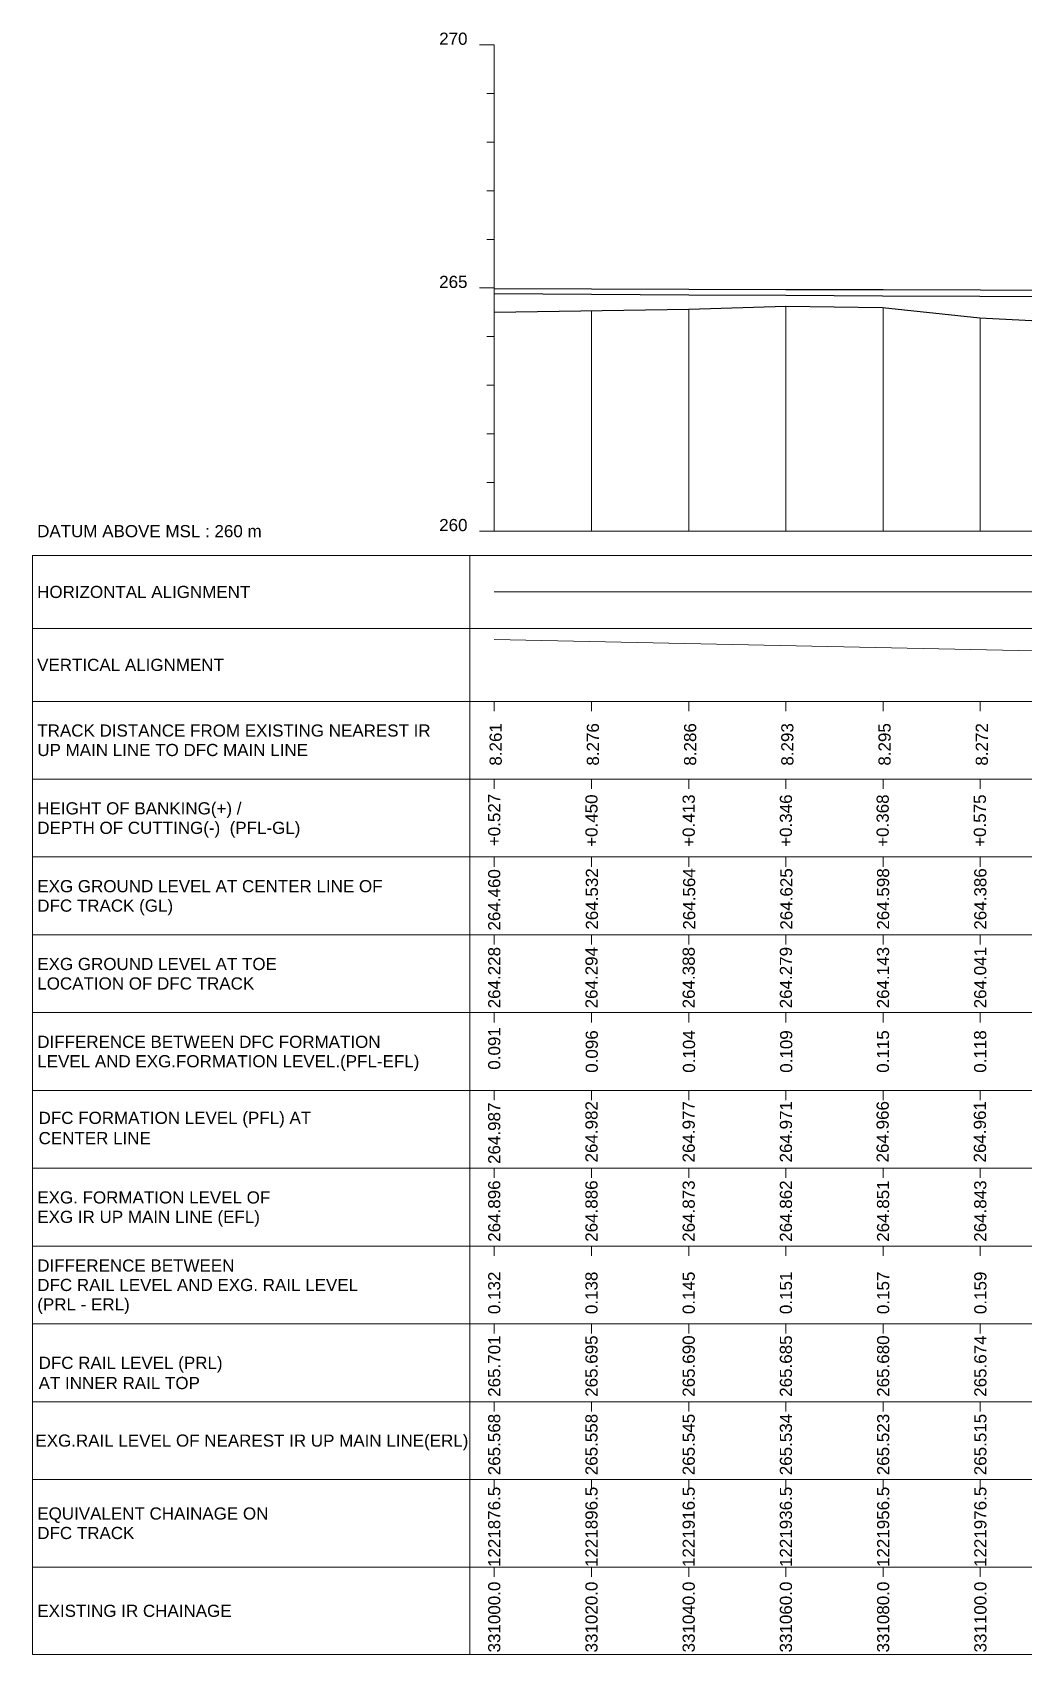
# Model space of a CAD drawing. Header units: metres. Extents: x -117481 to 30159, y 3176 to 3713.
# Drawn here: x 23905 to 24108.9, y 3373.3 to 3706.8 of the extents above; entities that cross this region are included whole.
import ezdxf
from ezdxf.enums import TextEntityAlignment as Align

# ---------------------------------------------------------------- set-up
doc = ezdxf.new("R2010")
doc.units = ezdxf.units.M
doc.header["$MEASUREMENT"] = 0
for name, color, linetype, lineweight in [('LS CUT FILL', 10, 'Continuous', 0), ('LS DATUM', 7, 'Continuous', 0), ('LS DATUM X', 7, 'Continuous', 0), ('LS DATUM Y', 7, 'Continuous', 0), ('LS DIFF. EXG.RL & PRO. RL', 10, 'Continuous', 0), ('LS DIFF. PFL & EFL', 10, 'Continuous', 0), ('LS EXG FL', 7, 'Continuous', 0), ('LS EXG GL', 7, 'Continuous', 0), ('LS EXG GL AT PRO TOE', 7, 'Continuous', 0), ('LS EXG IR CH', 7, 'Continuous', 0), ('LS EXG RL', 7, 'Continuous', 0), ('LS EXG. FL', 7, 'Continuous', 0), ('LS EXG. GL', 7, 'Continuous', 0), ('LS EXG. GL AT PRO. TOE', 7, 'Continuous', 0), ('LS EXG. IR CH', 7, 'Continuous', 0), ('LS EXG. RL', 7, 'Continuous', 0), ('LS FRAME', 7, 'Continuous', 0), ('LS HORIZONTAL ALIGNMENT', 10, 'Continuous', 0), ('LS PFL-EFL', 10, 'Continuous', 0), ('LS PRL-ERL', 10, 'Continuous', 0), ('LS PRO FL', 10, 'Continuous', 0), ('LS PRO RAIL LEVEL', 10, 'Continuous', 0), ('LS PRO. CUT & FILL', 10, 'Continuous', 0), ('LS PRO. DFCC CH', 10, 'Continuous', 0), ('LS PRO. FL', 10, 'Continuous', 0), ('LS PRO. RL', 10, 'Continuous', 0), ('LS TICKS', 7, 'Continuous', 0), ("LS TRACK CENTER's", 10, 'Continuous', 0), ('LS VERTICAL ALIGNMENT', 10, 'Continuous', 0), ('Profile Existing GL', 7, 'Continuous', 0), ('Profile Fill', 7, 'Continuous', 0), ('Profile Grid', 7, 'Continuous', 0), ('Proposed Formation Level', 7, 'Continuous', 0)]:
    doc.layers.add(name, color=color, linetype=linetype, lineweight=lineweight)
doc.styles.get("Standard").update_dxf_attribs({"font": 'arial.ttf'})
doc.styles.add('Style-Arial', font='arial.ttf')
doc.styles.add('StyleArial', font='arial.ttf')

# ---------------------------------------------------------------- blocks, each defined once
blk = doc.blocks.new('A$C0b953af1')
at = {"color": 1}
for s, p in [('8.261', (0, 0)), ('8.276', (20, 0)), ('8.286', (40, 0)), ('8.293', (60, 0)), ('8.295', (80, 0)), ('8.272', (100, 0)), ('8.249', (120, 0)), ('8.230', (140, 0)), ('8.214', (160, 0)), ('8.200', (180, 0)), ('8.191', (200, 0)), ('8.182', (220, 0)), ('8.184', (240, 0)), ('8.188', (260, 0)), ('8.189', (280, 0)), ('8.189', (300, 0)), ('8.186', (320, 0)), ('8.177', (340, 0)), ('8.168', (360, 0)), ('8.180', (380, 0)), ('8.192', (400, 0)), ('8.208', (420, 0)), ('8.224', (440, 0)), ('8.232', (460, 0)), ('8.263', (480, 0)), ('8.397', (500, 0))]:
    blk.add_text(s, height=2.5, rotation=90, dxfattribs=at).set_placement(p)

msp = doc.modelspace()

# ---------------------------------------------------------------- linework, layer by layer
at = {"color": 1, "lineweight": 30}
msp.add_lwpolyline([(24000, 3654.15), (24020, 3654.1), (24040, 3654.05), (24060, 3653.99), (24080, 3653.94), (24100, 3653.89), (24120, 3653.83)], dxfattribs=at)
at = {"color": 0, "lineweight": 25}
msp.add_lwpolyline([(24000, 3653.14), (24040, 3652.88), (24060, 3652.77), (24079.9, 3652.66), (24099.9, 3652.58), (24119.9, 3652.51)], dxfattribs=at)
at = {"color": 0, "lineweight": 30}
msp.add_lwpolyline([(24000, 3649.28), (24040, 3649.92), (24060, 3650.53), (24079.9, 3650.26), (24099.9, 3648.14), (24119.9, 3647.08)], dxfattribs=at)
at = {"layer": 'LS DATUM X', "color": 7, "linetype": 'Continuous', "lineweight": 0}
msp.add_line((24000, 3604.28), (24499.99, 3604.28), dxfattribs=at)
at = {"layer": 'LS DATUM Y', "color": 7, "linetype": 'Continuous', "lineweight": 0}
for p, q in [((23997, 3704.28), (24000, 3704.28)), ((23997, 3704.28), (24000, 3704.28)), ((24000, 3604.28), (24000, 3704.28)), ((23998.5, 3694.28), (24000, 3694.28)), ((23998.5, 3684.28), (24000, 3684.28)), ((23998.5, 3674.28), (24000, 3674.28)), ((23998.5, 3664.28), (24000, 3664.28)), ((23997, 3654.28), (24000, 3654.28)), ((23998.5, 3644.28), (24000, 3644.28)), ((23998.5, 3634.28), (24000, 3634.28)), ((23998.5, 3624.28), (24000, 3624.28)), ((23998.5, 3614.28), (24000, 3614.28)), ((23997, 3604.28), (24000, 3604.28))]:
    msp.add_line(p, q, dxfattribs=at)
at = {"layer": 'LS FRAME'}
for points in [[(23995, 3373.28), (23905, 3373.28), (23905, 3599.28)], [(23905, 3599.28), (23995, 3599.28)], [(23995, 3584.28), (23905, 3584.28)], [(23995, 3569.28), (23905, 3569.28)], [(23995, 3553.28), (23905, 3553.28)], [(23905, 3553.28), (23995, 3553.28)], [(23995, 3537.28), (23905, 3537.28)], [(23905, 3537.28), (23995, 3537.28)], [(23995, 3521.28), (23905, 3521.28)], [(23905, 3521.28), (23995, 3521.28)], [(23995, 3505.28), (23905, 3505.28)], [(23995, 3489.28), (23905, 3489.28)], [(23905, 3489.28), (23995, 3489.28)], [(23995, 3473.28), (23905, 3473.28)], [(23905, 3473.28), (23995, 3473.28)], [(23995, 3457.28), (23905, 3457.28)], [(23905, 3457.28), (23995, 3457.28)], [(23995, 3441.28), (23905, 3441.28)], [(23905, 3441.28), (23995, 3441.28)], [(23995, 3425.28), (23905, 3425.28)], [(23995, 3409.28), (23905, 3409.28)], [(23995, 3391.28), (23905, 3391.28)]]:
    msp.add_lwpolyline(points, dxfattribs=at)
at = {"layer": 'LS FRAME', "color": 7, "linetype": 'Continuous', "lineweight": 0, "flags": 128}
for points in [[(23995, 3584.28), (24504.99, 3584.28), (24504.99, 3599.28), (23995, 3599.28), (23995, 3584.28)], [(23995, 3569.28), (24504.99, 3569.28), (24504.99, 3584.28), (23995, 3584.28), (23995, 3569.28)], [(23995, 3553.28), (24504.99, 3553.28), (24504.99, 3569.28), (23995, 3569.28), (23995, 3553.28)], [(23995, 3537.28), (24504.99, 3537.28), (24504.99, 3553.28), (23995, 3553.28), (23995, 3537.28)], [(23995, 3521.28), (24504.99, 3521.28), (24504.99, 3537.28), (23995, 3537.28), (23995, 3521.28)], [(23995, 3505.28), (24504.99, 3505.28), (24504.99, 3521.28), (23995, 3521.28), (23995, 3505.28)], [(23995, 3489.28), (24504.99, 3489.28), (24504.99, 3505.28), (23995, 3505.28), (23995, 3489.28)], [(23995, 3473.28), (24504.99, 3473.28), (24504.99, 3489.28), (23995, 3489.28), (23995, 3473.28)], [(23995, 3457.28), (24504.99, 3457.28), (24504.99, 3473.28), (23995, 3473.28), (23995, 3457.28)], [(23995, 3441.28), (24504.99, 3441.28), (24504.99, 3457.28), (23995, 3457.28), (23995, 3441.28)], [(23995, 3425.28), (24504.99, 3425.28), (24504.99, 3441.28), (23995, 3441.28), (23995, 3425.28)], [(23995, 3409.28), (24504.99, 3409.28), (24504.99, 3425.28), (23995, 3425.28), (23995, 3409.28)], [(23995, 3391.28), (24504.99, 3391.28), (24504.99, 3409.28), (23995, 3409.28), (23995, 3391.28)], [(23995, 3373.28), (24504.99, 3373.28), (24504.99, 3391.28), (23995, 3391.28), (23995, 3373.28)]]:
    msp.add_lwpolyline(points, close=True, dxfattribs=at)
at = {"layer": 'LS FRAME', "color": 7, "linetype": 'Continuous', "lineweight": 0}
msp.add_3dface([(23995, 3505.28), (23915, 3505.28), (23915, 3505.28)], dxfattribs=at)
at = {"layer": 'LS HORIZONTAL ALIGNMENT', "lineweight": 0, "flags": 128}
msp.add_lwpolyline([(24000, 3591.78), (24450, 3591.78), (24499.99, 3587.83)], dxfattribs=at)
at = {"layer": 'LS TICKS', "color": 7, "linetype": 'Continuous', "lineweight": 0, "flags": 128}
for points in [[(24000, 3567.28), (24000, 3569.28)], [(24020, 3567.28), (24020, 3569.28)], [(24040, 3567.28), (24040, 3569.28)], [(24060, 3567.28), (24060, 3569.28)], [(24079.98, 3567.28), (24079.98, 3569.28)], [(24099.98, 3567.28), (24099.98, 3569.28)], [(24000, 3551.28), (24000, 3553.28)], [(24020, 3551.28), (24020, 3553.28)], [(24040, 3551.28), (24040, 3553.28)], [(24060, 3551.28), (24060, 3553.28)], [(24079.98, 3551.28), (24079.98, 3553.28)], [(24099.98, 3551.28), (24099.98, 3553.28)], [(24000, 3535.28), (24000, 3537.28)], [(24020, 3535.28), (24020, 3537.28)], [(24040, 3535.28), (24040, 3537.28)], [(24060, 3535.28), (24060, 3537.28)], [(24079.98, 3535.28), (24079.98, 3537.28)], [(24099.98, 3535.28), (24099.98, 3537.28)], [(24000, 3519.28), (24000, 3521.28)], [(24020, 3519.28), (24020, 3521.28)], [(24040, 3519.28), (24040, 3521.28)], [(24060, 3519.28), (24060, 3521.28)], [(24079.98, 3519.28), (24079.98, 3521.28)], [(24099.98, 3519.28), (24099.98, 3521.28)], [(24000, 3503.28), (24000, 3505.28)], [(24020, 3503.28), (24020, 3505.28)], [(24040, 3503.28), (24040, 3505.28)], [(24060, 3503.28), (24060, 3505.28)], [(24079.98, 3503.28), (24079.98, 3505.28)], [(24099.98, 3503.28), (24099.98, 3505.28)], [(24000, 3487.28), (24000, 3489.28)], [(24020, 3487.28), (24020, 3489.28)], [(24040, 3487.28), (24040, 3489.28)], [(24060, 3487.28), (24060, 3489.28)], [(24079.98, 3487.28), (24079.98, 3489.28)], [(24099.98, 3487.28), (24099.98, 3489.28)], [(24000, 3471.28), (24000, 3473.28)], [(24020, 3471.28), (24020, 3473.28)], [(24040, 3471.28), (24040, 3473.28)], [(24060, 3471.28), (24060, 3473.28)], [(24079.98, 3471.28), (24079.98, 3473.28)], [(24099.98, 3471.28), (24099.98, 3473.28)], [(24000, 3455.28), (24000, 3457.28)], [(24020, 3455.28), (24020, 3457.28)], [(24040, 3455.28), (24040, 3457.28)], [(24060, 3455.28), (24060, 3457.28)], [(24079.98, 3455.28), (24079.98, 3457.28)], [(24099.98, 3455.28), (24099.98, 3457.28)], [(24000, 3439.28), (24000, 3441.28)], [(24020, 3439.28), (24020, 3441.28)], [(24040, 3439.28), (24040, 3441.28)], [(24060, 3439.28), (24060, 3441.28)], [(24079.98, 3439.28), (24079.98, 3441.28)], [(24099.98, 3439.28), (24099.98, 3441.28)], [(24000, 3423.28), (24000, 3425.28)], [(24020, 3423.28), (24020, 3425.28)], [(24040, 3423.28), (24040, 3425.28)], [(24060, 3423.28), (24060, 3425.28)], [(24079.98, 3423.28), (24079.98, 3425.28)], [(24099.98, 3423.28), (24099.98, 3425.28)], [(24000, 3407.28), (24000, 3409.28)], [(24020, 3407.28), (24020, 3409.28)], [(24040, 3407.28), (24040, 3409.28)], [(24060, 3407.28), (24060, 3409.28)], [(24079.98, 3407.28), (24079.98, 3409.28)], [(24099.98, 3407.28), (24099.98, 3409.28)], [(24000, 3389.28), (24000, 3391.28)], [(24020, 3389.28), (24020, 3391.28)], [(24040, 3389.28), (24040, 3391.28)], [(24060, 3389.28), (24060, 3391.28)], [(24079.98, 3389.28), (24079.98, 3391.28)], [(24099.98, 3389.28), (24099.98, 3391.28)]]:
    msp.add_lwpolyline(points, dxfattribs=at)
at = {"layer": 'LS VERTICAL ALIGNMENT', "linetype": 'Continuous', "lineweight": 0, "flags": 128}
msp.add_lwpolyline([(24000, 3582.03), (24499.99, 3571.53)], dxfattribs=at)
at = {"layer": 'Profile Grid', "linetype": 'Continuous', "lineweight": 0, "flags": 128}
for points in [[(24020, 3604.28), (24020, 3649.6)], [(24040, 3604.28), (24040, 3649.92)], [(24060, 3604.28), (24060, 3650.53)], [(24079.98, 3604.28), (24079.98, 3650.26)], [(24000, 3604.28), (24000, 3648.88)], [(24099.98, 3604.28), (24099.98, 3648.14)]]:
    msp.add_lwpolyline(points, dxfattribs=at)

# ---------------------------------------------------------------- block references
at = {"color": 5}
msp.add_blockref('A$C0b953af1', (24001.54, 3556.06), dxfattribs=at)

# ---------------------------------------------------------------- texts
at = {"layer": 'LS CUT FILL', "lineweight": 0, "style": 'Style-Arial'}
msp.add_text('+0.527', height=2.5, rotation=90, dxfattribs=at).set_placement((24000, 3550.28), align=Align.MIDDLE_RIGHT)
at = {"layer": 'LS DATUM', "color": 7, "style": 'StyleArial'}
msp.add_text('DATUM ABOVE MSL : 260 m', height=2.5, rotation=0, dxfattribs=at).set_placement((23905.97, 3604.28), align=Align.MIDDLE_LEFT)
at = {"layer": 'LS DATUM Y', "color": 7, "lineweight": 0, "style": 'Style-Arial'}
for s, p in [('270', (23994.5, 3704.28)), ('270', (23994.5, 3704.28)), ('265', (23994.5, 3654.28)), ('260', (23994.5, 3604.28))]:
    msp.add_text(s, height=2.5, dxfattribs=at).set_placement(p, align=Align.RIGHT)
at = {"layer": 'LS DIFF. EXG.RL & PRO. RL', "color": 10, "style": 'StyleArial'}
for s, p in [('DIFFERENCE BETWEEN ', (23906, 3453.28)), ('DFC RAIL LEVEL AND EXG. RAIL LEVEL ', (23906, 3449.28)), ('(PRL - ERL)', (23906, 3445.28))]:
    msp.add_text(s, height=2.5, rotation=0, dxfattribs=at).set_placement(p, align=Align.MIDDLE_LEFT)
at = {"layer": 'LS DIFF. PFL & EFL', "color": 10, "style": 'StyleArial'}
for s, p in [('DIFFERENCE BETWEEN DFC FORMATION ', (23906, 3499.28)), ('LEVEL AND EXG.FORMATION LEVEL.(PFL-EFL)', (23906, 3495.28))]:
    msp.add_text(s, height=2.5, rotation=0, dxfattribs=at).set_placement(p, align=Align.MIDDLE_LEFT)
at = {"layer": 'LS EXG FL', "style": 'StyleArial'}
for s, p in [('EXG. FORMATION LEVEL OF', (23906, 3467.28)), ('EXG IR UP MAIN LINE (EFL)', (23906, 3463.28))]:
    msp.add_text(s, height=2.5, rotation=0, dxfattribs=at).set_placement(p, align=Align.MIDDLE_LEFT)
at = {"layer": 'LS EXG GL', "lineweight": 0, "style": 'Style-Arial'}
msp.add_text('264.460', height=2.5, rotation=90, dxfattribs=at).set_placement((24000, 3534.78), align=Align.MIDDLE_RIGHT)
at = {"layer": 'LS EXG GL AT PRO TOE', "color": 7, "style": 'StyleArial'}
for s, p in [('EXG GROUND LEVEL AT TOE', (23906, 3515.28)), ('LOCATION OF DFC TRACK', (23906, 3511.28))]:
    msp.add_text(s, height=2.5, rotation=0, dxfattribs=at).set_placement(p, align=Align.MIDDLE_LEFT)
at = {"layer": 'LS EXG IR CH', "style": 'Style-Arial'}
for s, p in [('331000.0', (24000, 3388.28)), ('331020.0', (24020, 3388.28)), ('331040.0', (24040, 3388.28)), ('331060.0', (24060, 3388.28)), ('331080.0', (24080, 3388.28)), ('331100.0', (24100, 3388.28))]:
    msp.add_text(s, height=2.5, rotation=90, dxfattribs=at).set_placement(p, align=Align.MIDDLE_RIGHT)
at = {"layer": 'LS EXG RL', "style": 'Style-Arial'}
for s, p in [('265.568', (24000, 3422.78)), ('265.558', (24020, 3422.78)), ('265.545', (24040, 3422.78)), ('265.534', (24060, 3422.78)), ('265.523', (24080, 3422.78)), ('265.515', (24100, 3422.78))]:
    msp.add_text(s, height=2.5, rotation=90, dxfattribs=at).set_placement(p, align=Align.MIDDLE_RIGHT)
at = {"layer": 'LS EXG. FL'}
for s, p in [('264.896', (24000, 3470.78)), ('264.886', (24020, 3470.78)), ('264.873', (24040, 3470.78)), ('264.862', (24060, 3470.78)), ('264.851', (24079.98, 3470.78)), ('264.843', (24099.98, 3470.78))]:
    msp.add_text(s, height=2.5, rotation=90, dxfattribs=at).set_placement(p, align=Align.MIDDLE_RIGHT)
at = {"layer": 'LS EXG. GL', "color": 7, "style": 'StyleArial'}
for s, p in [('EXG GROUND LEVEL AT CENTER LINE OF ', (23906, 3531.28)), ('DFC TRACK (GL)', (23906, 3527.28))]:
    msp.add_text(s, height=2.5, rotation=0, dxfattribs=at).set_placement(p, align=Align.MIDDLE_LEFT)
at = {"layer": 'LS EXG. GL AT PRO. TOE'}
for s, p in [('264.228', (24000, 3518.78)), ('264.294', (24020, 3518.78)), ('264.388', (24040, 3518.78)), ('264.279', (24060, 3518.78)), ('264.143', (24079.98, 3518.78)), ('264.041', (24099.98, 3518.78))]:
    msp.add_text(s, height=2.5, rotation=90, dxfattribs=at).set_placement(p, align=Align.MIDDLE_RIGHT)
at = {"layer": 'LS EXG. IR CH', "style": 'StyleArial'}
msp.add_text('EXISTING IR CHAINAGE', height=2.5, rotation=0, dxfattribs=at).set_placement((23906, 3382.28), align=Align.MIDDLE_LEFT)
at = {"layer": 'LS EXG. RL', "style": 'StyleArial'}
msp.add_text('EXG.RAIL LEVEL OF NEAREST IR UP MAIN LINE(ERL)', height=2.5, rotation=0, dxfattribs=at).set_placement((23905.61, 3417.28), align=Align.MIDDLE_LEFT)
at = {"layer": 'LS HORIZONTAL ALIGNMENT', "style": 'StyleArial'}
msp.add_text('HORIZONTAL ALIGNMENT', height=2.5, rotation=0, dxfattribs=at).set_placement((23905.97, 3591.78), align=Align.MIDDLE_LEFT)
at = {"layer": 'LS PFL-EFL'}
msp.add_text('0.091', height=2.5, rotation=90, dxfattribs=at).set_placement((24000, 3502.28), align=Align.MIDDLE_RIGHT)
for s, p in [('0.096', (24021.31, 3492.91)), ('0.104', (24041.31, 3492.91)), ('0.109', (24061.31, 3492.91)), ('0.115', (24081.21, 3492.91)), ('0.118', (24101.21, 3492.91))]:
    msp.add_text(s, height=2.5, rotation=90, dxfattribs=at).set_placement(p)
at = {"layer": 'LS PRL-ERL'}
for s, p in [('0.132', (24001.25, 3443.28)), ('0.138', (24021.25, 3443.28)), ('0.145', (24041.25, 3443.28)), ('0.151', (24061.25, 3443.28)), ('0.157', (24081.25, 3443.28)), ('0.159', (24101.25, 3443.28))]:
    msp.add_text(s, height=2.5, rotation=90, dxfattribs=at).set_placement(p)
at = {"layer": 'LS PRO FL', "lineweight": 0, "style": 'Style-Arial'}
msp.add_text('264.987', height=2.5, rotation=90, dxfattribs=at).set_placement((24000, 3486.78), align=Align.MIDDLE_RIGHT)
at = {"layer": 'LS PRO RAIL LEVEL'}
for s, p in [('265.674', (24101.25, 3426.28)), ('265.701', (24001.25, 3426.28)), ('265.695', (24021.25, 3426.28)), ('265.690', (24041.25, 3426.28)), ('265.685', (24061.25, 3426.28)), ('265.680', (24081.25, 3426.28))]:
    msp.add_text(s, height=2.5, rotation=90, dxfattribs=at).set_placement(p)
at = {"layer": 'LS PRO. CUT & FILL', "color": 10, "style": 'StyleArial'}
for s, p in [('HEIGHT OF BANKING(+) /', (23906, 3547.28)), ('DEPTH OF CUTTING(-)  (PFL-GL)', (23906, 3543.28))]:
    msp.add_text(s, height=2.5, rotation=0, dxfattribs=at).set_placement(p, align=Align.MIDDLE_LEFT)
at = {"layer": 'LS PRO. DFCC CH'}
for s, p in [('1221876.5', (24001.25, 3391.28)), ('1221896.5', (24021.25, 3391.28)), ('1221916.5', (24041.25, 3391.28)), ('1221936.5', (24061.25, 3391.28)), ('1221956.5', (24081.25, 3391.28)), ('1221976.5', (24101.25, 3391.28))]:
    msp.add_text(s, height=2.5, rotation=90, dxfattribs=at).set_placement(p)
at = {"layer": 'LS PRO. DFCC CH', "color": 10, "style": 'Style-Arial'}
for s, p in [('EQUIVALENT CHAINAGE ON ', (23906, 3402.28)), ('DFC TRACK', (23906, 3398.28))]:
    msp.add_text(s, height=2.5, rotation=0, dxfattribs=at).set_placement(p, align=Align.MIDDLE_LEFT)
at = {"layer": 'LS PRO. FL', "color": 10, "insert": (23906.27, 3484.89), "char_height": 2.5, "width": 61.4311, "attachment_point": 1, "rotation": 0, "style": 'StyleArial'}
msp.add_mtext('DFC FORMATION LEVEL (PFL) AT CENTER LINE ', dxfattribs=at)
at = {"layer": 'LS PRO. RL', "color": 10, "insert": (23906.27, 3434.53), "char_height": 2.5, "width": 47.5918, "attachment_point": 1, "rotation": 0, "style": 'StyleArial'}
msp.add_mtext('DFC RAIL LEVEL (PRL)\\PAT INNER RAIL TOP', dxfattribs=at)
at = {"layer": "LS TRACK CENTER's", "color": 10, "style": 'StyleArial'}
for s, p in [('TRACK DISTANCE FROM EXISTING NEAREST IR ', (23906, 3563.28)), ('UP MAIN LINE TO DFC MAIN LINE', (23906, 3559.28))]:
    msp.add_text(s, height=2.5, rotation=0, dxfattribs=at).set_placement(p, align=Align.MIDDLE_LEFT)
at = {"layer": 'LS VERTICAL ALIGNMENT', "style": 'StyleArial'}
msp.add_text('VERTICAL ALIGNMENT', height=2.5, rotation=0, dxfattribs=at).set_placement((23905.97, 3576.78), align=Align.MIDDLE_LEFT)
at = {"layer": 'Profile Existing GL', "color": 7, "style": 'Style-Arial'}
for s, p in [('264.532', (24020.09, 3528.65)), ('264.564', (24040.09, 3528.65)), ('264.625', (24060.09, 3528.65)), ('264.598', (24079.99, 3528.65)), ('264.386', (24099.99, 3528.65))]:
    msp.add_text(s, height=2.5, rotation=90, dxfattribs=at).set_placement(p, align=Align.MIDDLE_CENTER)
at = {"layer": 'Profile Fill', "color": 1, "style": 'Style-Arial'}
for s, p in [('+0.450', (24020, 3544.75)), ('+0.413', (24040, 3544.75)), ('+0.346', (24060, 3544.75)), ('+0.368', (24079.9, 3544.75)), ('+0.575', (24099.9, 3544.75))]:
    msp.add_text(s, height=2.5, rotation=90, dxfattribs=at).set_placement(p, align=Align.MIDDLE_CENTER)
at = {"layer": 'Proposed Formation Level', "color": 1, "style": 'Style-Arial'}
for s, p in [('264.982', (24020, 3480.78)), ('264.977', (24040, 3480.78)), ('264.971', (24060, 3480.78)), ('264.966', (24079.9, 3480.78)), ('264.961', (24099.9, 3480.78))]:
    msp.add_text(s, height=2.5, rotation=90, dxfattribs=at).set_placement(p, align=Align.MIDDLE_CENTER)

doc.saveas('drawing.dxf')
